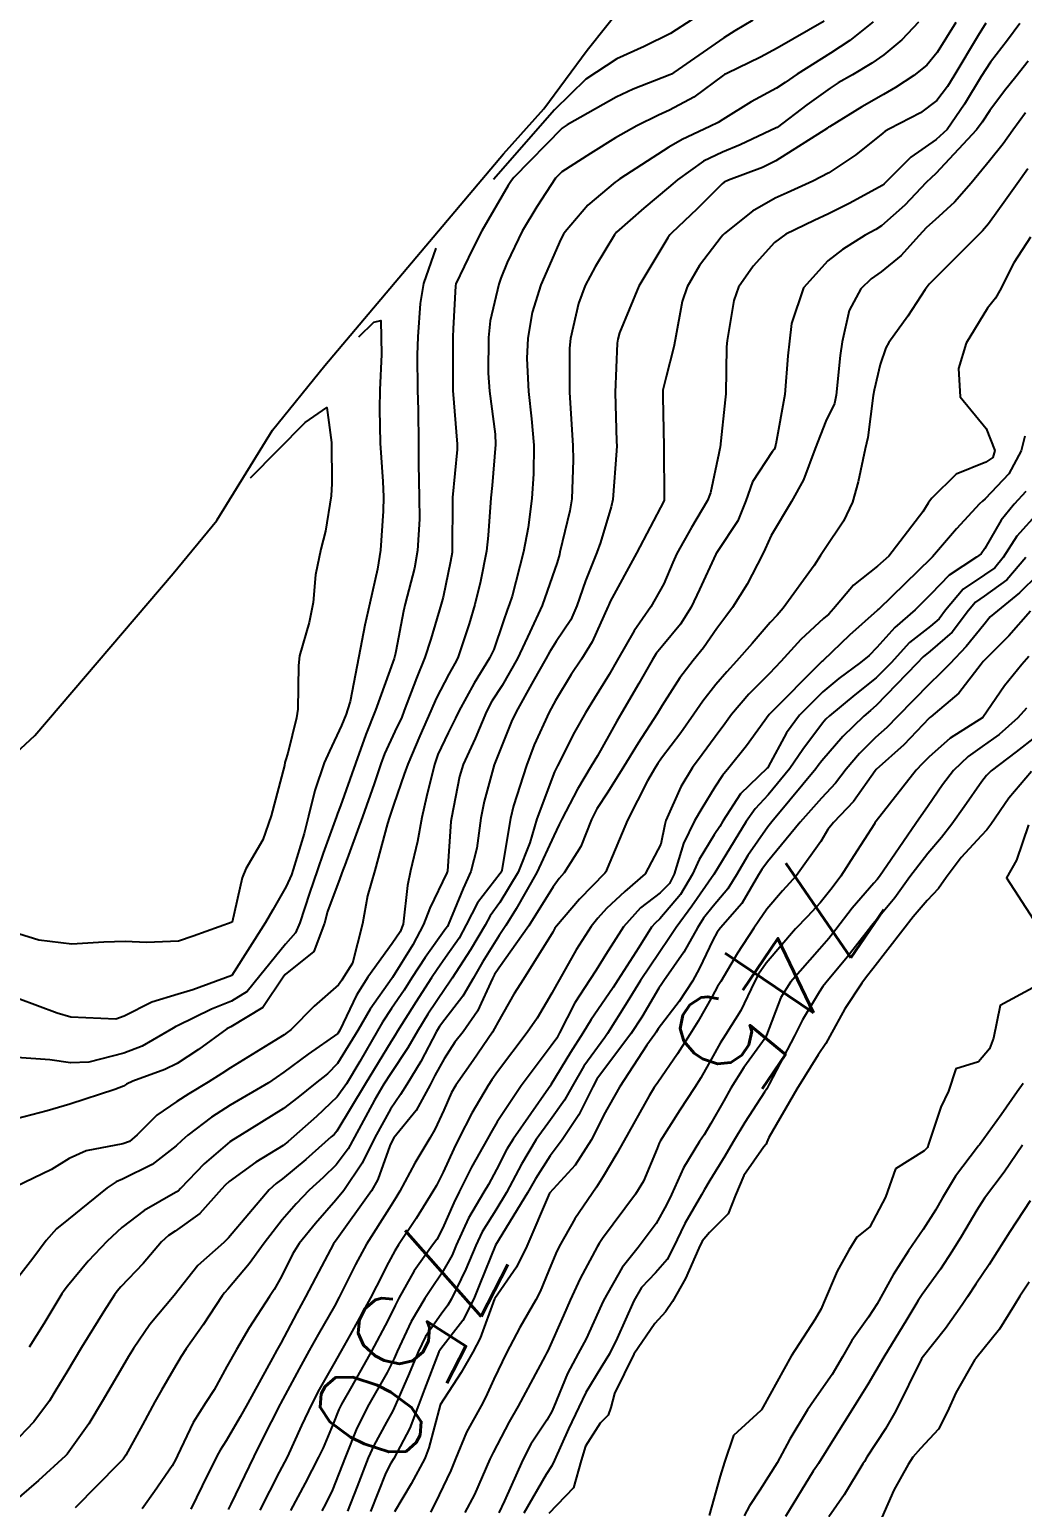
# Model space of a CAD drawing. Header units: metres. Extents: x 307586 to 320046, y 7427249 to 7434250.
# Drawn here: x 313394.8 to 313431.9, y 7432879.7 to 7432935.1 of the extents above; entities that cross this region are included whole.
import ezdxf
from ezdxf.enums import TextEntityAlignment as Align

# ---------------------------------------------------------------- set-up
doc = ezdxf.new("R2010")
doc.units = ezdxf.units.M
doc.header["$MEASUREMENT"] = 0
for name, color, linetype in [('Area', 45, 'Continuous'), ('Cotas', 45, 'Continuous'), ('Curvas de Nivel 1m', 11, 'Continuous'), ('Curvas de Nivel 5m', 15, 'Continuous')]:
    doc.layers.add(name, color=color, linetype=linetype)
doc.styles.add('Style-STANDARD', font='STANDARD.shx')

msp = doc.modelspace()

# ---------------------------------------------------------------- linework, layer by layer
at = {"layer": 'Area'}
msp.add_polyline3d([(313359.049, 7432866.991, 760.423), (313361.305, 7432869.717, 760.895), (313366.835, 7432875.778, 763.584), (313369.498, 7432879.519, 762.775), (313372.95, 7432882.754, 768.047), (313380.082, 7432891.426, 764.022), (313381.495, 7432893.63, 764.352), (313385.068, 7432898.009, 770.815), (313390.897, 7432904.413, 770.536), (313393.204, 7432906.985, 765.237), (313394.975, 7432908.618, 765.347), (313400.149, 7432914.681, 765.265), (313401.783, 7432916.663, 765.438), (313401.794, 7432916.695, 765.647), (313403.872, 7432920.046, 764.662), (313405.834, 7432922.472, 763.444), (313412.513, 7432930.402, 759.876), (313414.033, 7432932.086, 780.064), (313415.657, 7432934.277, 760.843), (313418.599, 7432937.988, 771.355)], dxfattribs=at)
at = {"layer": 'Curvas de Nivel 1m', "flags": 128}
for points, elevation in [([(313430.574, 7432935.293), (313430.298, 7432934.827), (313429.384, 7432933.311), (313429.14, 7432932.921), (313428.739, 7432932.4), (313428.13, 7432931.928), (313426.976, 7432931.337), (313426.814, 7432931.247), (313426.721, 7432931.174), (313425.709, 7432930.354), (313424.706, 7432929.685), (313424.103, 7432929.369), (313423.139, 7432928.941), (313422.693, 7432928.737), (313421.838, 7432928.246), (313420.788, 7432927.409), (313420.731, 7432927.351), (313420.672, 7432927.278), (313419.858, 7432926.221), (313419.393, 7432925.423), (313419.209, 7432924.863), (313418.942, 7432923.427), (313418.893, 7432923.164), (313418.612, 7432922.047), (313418.49, 7432921.546), (313418.479, 7432921.432), (313418.48, 7432921.31), (313418.527, 7432919.431), (313418.534, 7432917.449), (313418.532, 7432917.43), (313418.518, 7432917.396), (313417.5, 7432915.446), (313416.515, 7432913.629), (313416.461, 7432913.513), (313416.437, 7432913.461), (313415.834, 7432912.126), (313415.44, 7432911.47), (313415.056, 7432910.895), (313414.467, 7432909.928), (313414.228, 7432909.484), (313413.67, 7432908.266), (313413.379, 7432907.496), (313412.898, 7432905.983), (313412.782, 7432905.504), (313412.461, 7432903.576), (313412.438, 7432903.509), (313412.392, 7432903.443), (313411.549, 7432902.344), (313411.12, 7432901.522), (313410.856, 7432901.027), (313410.351, 7432900.302), (313410.03, 7432899.849), (313409.824, 7432899.535), (313409.241, 7432898.629), (313408.555, 7432897.548), (313408.461, 7432897.399), (313408.309, 7432897.152), (313407.345, 7432895.564), (313406.275, 7432893.798), (313406.18, 7432893.675), (313406.07, 7432893.582), (313405.114, 7432892.737), (313404.249, 7432892.013), (313404.013, 7432891.837), (313403.747, 7432891.607), (313402.225, 7432889.799), (313402.14, 7432889.715), (313402.043, 7432889.632), (313401.078, 7432888.773), (313400.193, 7432887.65), (313399.282, 7432886.559), (313398.666, 7432885.665), (313398.48, 7432885.357), (313398.164, 7432884.824), (313397.498, 7432883.68), (313396.987, 7432882.841), (313396.182, 7432881.699), (313396.122, 7432881.635), (313395.107, 7432880.716), (313394.104, 7432879.862)], 757), ([(313429.455, 7432935.31), (313428.762, 7432934.192), (313428.367, 7432933.714), (313427.884, 7432933.329), (313427.201, 7432932.88), (313426.742, 7432932.616), (313425.931, 7432932.152), (313424.724, 7432931.414), (313424.69, 7432931.394), (313424.648, 7432931.361), (313422.71, 7432930.136), (313422.214, 7432929.889), (313420.94, 7432929.408), (313420.78, 7432929.331), (313420.701, 7432929.269), (313419.771, 7432928.335), (313418.805, 7432927.429), (313418.741, 7432927.361), (313418.671, 7432927.257), (313417.592, 7432925.446), (313416.868, 7432923.689), (313416.804, 7432923.457), (313416.78, 7432923.308), (313416.701, 7432921.459), (313416.754, 7432919.627), (313416.76, 7432919.457), (313416.756, 7432919.281), (313416.613, 7432917.459), (313416.55, 7432917.183), (313416.152, 7432915.849), (313416.013, 7432915.465), (313415.584, 7432914.407), (313415.271, 7432913.472), (313415.038, 7432912.942), (313414.493, 7432912.134), (313414.239, 7432911.731), (313414.105, 7432911.486), (313413.63, 7432910.649), (313412.996, 7432909.502), (313412.822, 7432909.14), (313412.443, 7432908.209), (313412.242, 7432907.706), (313412.173, 7432907.513), (313411.798, 7432906.138), (313411.673, 7432905.517), (313411.521, 7432904.4), (313411.297, 7432903.521), (313411.015, 7432902.892), (313410.452, 7432901.529), (313410.424, 7432901.468), (313410.361, 7432901.383), (313409.583, 7432900.306), (313409.088, 7432899.543), (313408.798, 7432899.084), (313408.325, 7432898.387), (313407.989, 7432897.884), (313407.798, 7432897.558), (313407.139, 7432896.405), (313406.643, 7432895.575), (313406.288, 7432895.087), (313405.514, 7432894.354), (313404.67, 7432893.596), (313404.461, 7432893.407), (313404.268, 7432893.265), (313403.241, 7432892.633), (313402.247, 7432891.912), (313402.095, 7432891.781), (313401.964, 7432891.633), (313401.155, 7432890.719), (313400.227, 7432890.054), (313399.979, 7432889.898), (313399.713, 7432889.655), (313399.024, 7432888.848), (313398.197, 7432887.968), (313398.054, 7432887.813), (313397.948, 7432887.674), (313397.556, 7432887.048), (313396.721, 7432885.692), (313396.164, 7432884.769), (313395.761, 7432884.1), (313395.519, 7432883.706), (313394.937, 7432882.916), (313394.128, 7432882.067)], 758), ([(313424.531, 7432935.364), (313422.763, 7432934.354), (313422.138, 7432934.017), (313420.877, 7432933.409), (313420.794, 7432933.368), (313420.752, 7432933.34), (313419.641, 7432932.525), (313418.732, 7432932.032), (313418.317, 7432931.849), (313417.51, 7432931.448), (313416.718, 7432930.994), (313415.772, 7432930.41), (313414.705, 7432929.719), (313414.468, 7432929.484), (313413.766, 7432928.415), (313413.213, 7432927.502), (313412.661, 7432926.333), (313412.425, 7432925.742), (313412.344, 7432925.513), (313412.015, 7432924.14), (313411.955, 7432923.517), (313411.95, 7432922.179), (313411.989, 7432921.516), (313412.205, 7432919.896), (313412.22, 7432919.514), (313412.096, 7432917.979), (313412.051, 7432917.515), (313411.951, 7432916.104), (313411.886, 7432915.516), (313411.659, 7432914.381), (313411.446, 7432913.521), (313411.231, 7432912.793), (313410.807, 7432911.527), (313410.699, 7432911.31), (313410.477, 7432910.916), (313409.998, 7432910.004), (313409.793, 7432909.537), (313409.384, 7432908.605), (313408.934, 7432907.545), (313408.803, 7432907.173), (313408.418, 7432906.039), (313408.248, 7432905.552), (313408.181, 7432905.324), (313407.698, 7432903.56), (313407.425, 7432902.611), (313407.241, 7432901.567), (313406.862, 7432900.086), (313406.539, 7432899.577), (313406.464, 7432899.455), (313406.338, 7432899.274), (313405.432, 7432898.483), (313404.556, 7432897.598), (313404.423, 7432897.488), (313404.311, 7432897.408), (313403.762, 7432897.063), (313402.298, 7432896.17), (313401.972, 7432895.957), (313401.459, 7432895.638), (313400.743, 7432895.191), (313400.285, 7432894.908), (313399.539, 7432894.398), (313398.802, 7432893.665), (313398.521, 7432893.415), (313398.268, 7432893.319), (313396.887, 7432893.067), (313396.259, 7432892.775), (313395.598, 7432892.362), (313394.243, 7432891.72)], 761), ([(313421.855, 7432935.399), (313421.176, 7432934.999), (313420.766, 7432934.743), (313418.891, 7432933.438), (313418.811, 7432933.381), (313418.752, 7432933.352), (313417.375, 7432932.819), (313416.739, 7432932.516), (313414.905, 7432931.478), (313414.791, 7432931.41), (313414.722, 7432931.353), (313412.911, 7432929.507), (313412.816, 7432929.394), (313412.698, 7432929.208), (313411.71, 7432927.52), (313411.361, 7432926.828), (313410.737, 7432925.529), (313410.722, 7432925.459), (313410.636, 7432923.84), (313410.622, 7432923.541), (313410.618, 7432922.53), (313410.62, 7432921.53), (313410.784, 7432919.528), (313410.782, 7432919.326), (313410.609, 7432917.529), (313410.609, 7432917.472), (313410.603, 7432915.529), (313410.598, 7432915.464), (313410.529, 7432915.137), (313410.254, 7432913.794), (313410.186, 7432913.533), (313409.801, 7432912.229), (313409.571, 7432911.539), (313409.259, 7432910.758), (313408.804, 7432909.547), (313408.707, 7432909.299), (313408.451, 7432908.768), (313408.066, 7432907.928), (313407.922, 7432907.558), (313407.674, 7432906.81), (313407.243, 7432905.568), (313406.576, 7432903.758), (313406.507, 7432903.578), (313406.388, 7432903.266), (313405.931, 7432902.023), (313405.821, 7432901.585), (313405.42, 7432900.522), (313404.344, 7432899.66), (313404.29, 7432899.601), (313403.506, 7432898.432), (313402.314, 7432897.709), (313402.259, 7432897.686), (313402.165, 7432897.631), (313401.094, 7432896.853), (313400.3, 7432896.334), (313399.843, 7432896.109), (313398.641, 7432895.667), (313398.406, 7432895.555), (313398.291, 7432895.485), (313397.972, 7432895.357), (313396.284, 7432894.81), (313395.432, 7432894.558), (313394.278, 7432894.26)], 762), ([(313428.064, 7432935.327), (313427.435, 7432934.665), (313426.761, 7432934.101), (313426.314, 7432933.788), (313425.582, 7432933.352), (313425.052, 7432933.053), (313424.745, 7432932.851), (313423.881, 7432932.228), (313422.761, 7432931.389), (313422.723, 7432931.367), (313421.385, 7432930.735), (313420.713, 7432930.457), (313420.01, 7432930.117), (313419.034, 7432929.427), (313418.858, 7432929.271), (313418.698, 7432929.131), (313417.768, 7432928.363), (313416.756, 7432927.459), (313416.672, 7432927.361), (313415.955, 7432926.172), (313415.576, 7432925.471), (313415.33, 7432924.789), (313415.028, 7432923.476), (313414.99, 7432923.114), (313414.991, 7432921.476), (313415.011, 7432921.063), (313415.114, 7432919.475), (313415.125, 7432918.924), (313415.073, 7432917.475), (313415.001, 7432917.023), (313414.634, 7432915.479), (313414.613, 7432915.398), (313414.529, 7432915.097), (313413.969, 7432913.488), (313413.505, 7432912.488), (313413.044, 7432911.502), (313412.473, 7432910.489), (313412.082, 7432909.899), (313411.882, 7432909.516), (313411.459, 7432908.509), (313411.015, 7432907.524), (313410.87, 7432907.084), (313410.568, 7432905.528), (313410.55, 7432905.39), (313410.419, 7432903.53), (313410.411, 7432903.511), (313410.392, 7432903.469), (313409.755, 7432902.153), (313409.523, 7432901.538), (313409.123, 7432900.774), (313408.362, 7432899.55), (313408.342, 7432899.521), (313407.522, 7432898.365), (313407.068, 7432897.569), (313406.3, 7432896.329), (313405.934, 7432895.946), (313405.471, 7432895.588), (313404.824, 7432895.058), (313404.283, 7432894.651), (313402.631, 7432893.625), (313402.41, 7432893.489), (313402.269, 7432893.394), (313401.317, 7432892.579), (313400.42, 7432891.648), (313400.333, 7432891.558), (313400.241, 7432891.496), (313399.063, 7432890.833), (313398.228, 7432890.197), (313397.676, 7432889.678), (313396.967, 7432888.933), (313396.197, 7432887.997), (313396.067, 7432887.83), (313395.979, 7432887.702), (313395.303, 7432886.588), (313394.764, 7432885.714)], 759), ([(313431.849, 7432935.279), (313431.391, 7432934.66), (313430.758, 7432933.836), (313430.406, 7432933.295), (313429.781, 7432932.261), (313429.128, 7432931.314), (313428.719, 7432930.935), (313427.766, 7432930.276), (313426.833, 7432929.339), (313426.773, 7432929.268), (313426.701, 7432929.216), (313425.492, 7432928.551), (313424.685, 7432928.15), (313424.146, 7432927.903), (313423.089, 7432927.384), (313422.67, 7432927.073), (313421.866, 7432926.193), (313421.317, 7432925.403), (313421.143, 7432924.91), (313420.888, 7432923.407), (313420.87, 7432923.167), (313420.84, 7432921.408), (313420.824, 7432921.185), (313420.63, 7432919.41), (313420.625, 7432919.367), (313420.579, 7432919.179), (313420.271, 7432917.699), (313420.158, 7432917.414), (313419.555, 7432916.408), (313419.008, 7432915.425), (313418.858, 7432915.099), (313418.522, 7432914.294), (313418.038, 7432913.437), (313417.41, 7432912.535), (313416.789, 7432911.455), (313416.477, 7432910.897), (313415.921, 7432910.013), (313415.586, 7432909.469), (313415.179, 7432908.746), (313414.543, 7432907.479), (313414.504, 7432907.407), (313414.431, 7432907.254), (313413.764, 7432905.49), (313413.502, 7432904.592), (313413.072, 7432903.5), (313412.376, 7432902.363), (313412.025, 7432901.857), (313411.831, 7432901.515), (313411.289, 7432900.585), (313410.596, 7432899.527), (313410.495, 7432899.374), (313410.337, 7432899.146), (313409.682, 7432898.177), (313409.301, 7432897.54), (313408.935, 7432896.915), (313408.297, 7432895.957), (313408.035, 7432895.554), (313407.693, 7432894.965), (313406.944, 7432893.57), (313406.707, 7432893.133), (313406.257, 7432892.539), (313405.766, 7432892.069), (313405.243, 7432891.59), (313404.754, 7432891.079), (313404.232, 7432890.48), (313403.557, 7432889.61), (313402.999, 7432888.83), (313402.197, 7432887.879), (313402.075, 7432887.751), (313401.981, 7432887.632), (313401.273, 7432886.548), (313400.639, 7432885.645), (313400.455, 7432885.362), (313400.165, 7432884.87), (313399.709, 7432884.103), (313399.459, 7432883.657), (313398.997, 7432882.805), (313398.377, 7432881.667), (313398.273, 7432881.517), (313398.12, 7432881.352), (313396.483, 7432879.694)], 756), ([(313419.58, 7432935.428), (313418.768, 7432934.906), (313417.792, 7432934.42), (313416.758, 7432933.949), (313415.605, 7432933.193), (313414.433, 7432932.039), (313412.143, 7432929.44)], 763), ([(313432.07, 7432931.939), (313431.59, 7432931.281), (313431.23, 7432930.772), (313430.711, 7432930.13), (313430.028, 7432929.3), (313429.412, 7432928.589), (313428.682, 7432927.93), (313428.358, 7432927.642), (313428.069, 7432927.326), (313427.405, 7432926.593), (313426.659, 7432925.975), (313426.289, 7432925.711), (313425.899, 7432925.348), (313425.462, 7432924.534), (313425.196, 7432923.354), (313425.129, 7432922.851), (313424.975, 7432921.356), (313424.907, 7432921.05), (313424.593, 7432920.389), (313424.183, 7432919.366), (313423.75, 7432918.187), (313423.299, 7432917.379), (313422.54, 7432916.105), (313422.316, 7432915.611), (313422.211, 7432915.393), (313421.64, 7432914.281), (313421.089, 7432913.404), (313420.838, 7432913.077), (313420.501, 7432912.625), (313420.006, 7432911.899), (313419.627, 7432911.419), (313419.125, 7432910.775), (313418.466, 7432909.736), (313418.271, 7432909.433), (313417.556, 7432908.334), (313417.025, 7432907.451), (313416.423, 7432906.498), (313416.012, 7432905.869), (313415.82, 7432905.466), (313415.411, 7432904.461), (313414.795, 7432903.476), (313414.609, 7432903.258), (313414.385, 7432902.948), (313413.462, 7432901.494), (313412.347, 7432899.907), (313412.185, 7432899.671), (313412.106, 7432899.512), (313411.547, 7432898.295), (313411.004, 7432897.523), (313410.7, 7432897.135), (313410.303, 7432896.51), (313409.951, 7432895.879), (313409.777, 7432895.535), (313409.25, 7432894.573), (313408.417, 7432893.549), (313408.357, 7432893.464), (313408.268, 7432893.244), (313407.813, 7432891.993), (313407.574, 7432891.56), (313406.224, 7432889.674), (313406.18, 7432889.623), (313406.153, 7432889.581), (313405.481, 7432888.31), (313405.103, 7432887.591), (313404.784, 7432886.997), (313404.176, 7432885.864), (313404.031, 7432885.602), (313403.869, 7432885.304), (313402.94, 7432883.618), (313402.66, 7432883.107), (313402.131, 7432882.201), (313401.908, 7432881.851), (313401.786, 7432881.633), (313401.23, 7432880.52), (313400.815, 7432879.643)], 754), ([(313432.148, 7432929.836), (313431.755, 7432929.279), (313431.314, 7432928.663), (313430.68, 7432927.774), (313430.458, 7432927.511), (313430.241, 7432927.296), (313428.657, 7432925.716), (313428.463, 7432925.514), (313428.304, 7432925.323), (313427.653, 7432924.319), (313426.952, 7432923.337), (313426.832, 7432923.135), (313426.62, 7432922.503), (313426.395, 7432921.553), (313426.366, 7432921.342), (313426.155, 7432919.776), (313426.065, 7432919.345), (313425.794, 7432918.118), (313425.587, 7432917.35), (313425.252, 7432916.647), (313424.535, 7432915.579), (313424.391, 7432915.362), (313424.149, 7432914.985), (313422.994, 7432913.383), (313422.77, 7432913.125), (313422.505, 7432912.842), (313421.826, 7432912.064), (313421.245, 7432911.402), (313420.882, 7432911.003), (313420.474, 7432910.528), (313419.986, 7432909.896), (313419.65, 7432909.418), (313419.156, 7432908.719), (313418.438, 7432907.767), (313418.3, 7432907.567), (313418.215, 7432907.433), (313417.908, 7432906.918), (313417.16, 7432905.449), (313416.395, 7432903.635), (313416.346, 7432903.508), (313416.315, 7432903.461), (313415.359, 7432902.49), (313414.498, 7432901.479), (313414.443, 7432901.398), (313414.361, 7432901.256), (313413.266, 7432899.496), (313412.911, 7432898.924), (313412.319, 7432897.899), (313412.187, 7432897.639), (313412.113, 7432897.512), (313411.38, 7432896.441), (313410.74, 7432895.526), (313410.57, 7432895.247), (313410.283, 7432894.583), (313409.95, 7432893.859), (313409.758, 7432893.535), (313409.194, 7432892.606), (313408.638, 7432891.546), (313408.491, 7432891.297), (313408.236, 7432890.901), (313407.394, 7432889.562), (313406.978, 7432888.802), (313406.371, 7432887.577), (313406.19, 7432887.241), (313405.579, 7432886.186), (313405.246, 7432885.589), (313404.862, 7432884.897), (313404.166, 7432883.6), (313404.152, 7432883.571), (313403.489, 7432882.253), (313403.169, 7432881.614), (313402.313, 7432879.835), (313402.209, 7432879.628)], 753), ([(313432.25, 7432927.274), (313431.626, 7432926.318), (313431.107, 7432925.285), (313430.943, 7432924.994), (313430.646, 7432924.622), (313429.837, 7432923.302), (313429.562, 7432922.363), (313429.617, 7432921.3), (313430.591, 7432920.11), (313430.918, 7432919.287), (313430.836, 7432919.03), (313430.576, 7432918.845), (313429.474, 7432918.397), (313428.556, 7432917.509), (313428.47, 7432917.395), (313428.42, 7432917.312), (313428.224, 7432916.989), (313426.95, 7432915.334), (313426.529, 7432914.956), (313425.623, 7432914.248), (313424.875, 7432913.356), (313424.705, 7432913.163), (313424.507, 7432912.991), (313423.654, 7432912.215), (313422.905, 7432911.384), (313422.478, 7432910.94), (313421.699, 7432910.169), (313421.062, 7432909.404), (313420.809, 7432909.055), (313420.45, 7432908.564), (313419.957, 7432907.898), (313419.602, 7432907.418), (313419.155, 7432906.694), (313418.601, 7432905.428), (313418.559, 7432905.281), (313418.404, 7432904.55), (313417.82, 7432903.439), (313417.057, 7432902.776), (313416.373, 7432902.132), (313416.056, 7432901.774), (313415.801, 7432901.466), (313415.235, 7432900.59), (313414.61, 7432899.477), (313414.516, 7432899.303), (313414.335, 7432898.965), (313413.778, 7432898.032), (313413.41, 7432897.494), (313412.298, 7432896.025), (313412.083, 7432895.724), (313411.94, 7432895.514), (313411.33, 7432894.472), (313410.85, 7432893.524), (313410.662, 7432893.131), (313410.254, 7432892.262), (313410.008, 7432891.77), (313409.871, 7432891.534), (313409.247, 7432890.525), (313408.591, 7432889.546), (313408.447, 7432889.32), (313408.213, 7432888.876), (313407.765, 7432887.991), (313407.534, 7432887.56), (313406.778, 7432886.17), (313406.444, 7432885.576), (313406.168, 7432885.087), (313405.619, 7432884.125), (313405.341, 7432883.588), (313404.96, 7432882.772), (313404.413, 7432881.597), (313404.316, 7432881.403), (313404.117, 7432881.026), (313403.398, 7432879.611)], 752), ([(313409.983, 7432926.86), (313409.529, 7432925.541), (313409.397, 7432924.791), (313409.313, 7432923.543), (313409.29, 7432922.876), (313409.296, 7432921.543), (313409.322, 7432920.816), (313409.341, 7432919.542), (313409.339, 7432918.775), (313409.367, 7432917.542), (313409.373, 7432916.713), (313409.302, 7432915.542), (313409.188, 7432914.881), (313408.841, 7432913.547), (313408.779, 7432913.277), (313408.486, 7432911.764), (313408.449, 7432911.585), (313408.444, 7432911.551), (313408.429, 7432911.497), (313407.723, 7432909.561), (313407.367, 7432908.648), (313406.98, 7432907.572), (313406.417, 7432905.98), (313406.305, 7432905.69), (313406.267, 7432905.581), (313405.771, 7432904.215), (313405.559, 7432903.588), (313405.258, 7432902.713), (313404.897, 7432901.595), (313404.728, 7432901.227), (313404.355, 7432900.806), (313403.397, 7432899.614), (313402.925, 7432899.03), (313402.329, 7432898.67), (313401.59, 7432898.371), (313400.314, 7432897.742), (313400.251, 7432897.714), (313400.149, 7432897.652), (313398.988, 7432896.982), (313398.303, 7432896.714), (313396.991, 7432896.38), (313396.3, 7432896.362), (313395.532, 7432896.476), (313394.301, 7432896.555)], 763), ([(313407.103, 7432923.54), (313407.66, 7432924.098), (313407.931, 7432924.151), (313407.951, 7432922.888), (313407.888, 7432921.561), (313407.87, 7432920.835), (313407.898, 7432919.56), (313407.997, 7432918.122), (313408.02, 7432917.558), (313408.008, 7432917.018), (313407.917, 7432915.559), (313407.806, 7432914.841), (313407.508, 7432913.565), (313407.327, 7432912.741), (313407.104, 7432911.571), (313406.778, 7432909.887), (313406.682, 7432909.577), (313406.623, 7432909.415), (313406.454, 7432908.989), (313405.999, 7432908.025), (313405.808, 7432907.586), (313405.45, 7432906.562), (313405.223, 7432905.592), (313405.059, 7432904.941), (313404.649, 7432903.597), (313404.586, 7432903.402), (313404.383, 7432902.957), (313403.884, 7432902.093), (313403.613, 7432901.611), (313402.343, 7432899.63), (313400.888, 7432899.091), (313400.332, 7432898.924), (313399.353, 7432898.634), (313398.319, 7432898.101), (313397.998, 7432897.994), (313396.319, 7432898.073), (313395.809, 7432898.216), (313394.329, 7432898.764)], 764), ([(313432.042, 7432919.822), (313431.901, 7432919.277), (313431.442, 7432918.409), (313430.556, 7432917.473), (313430.456, 7432917.389), (313430.343, 7432917.292), (313429.485, 7432916.359), (313428.585, 7432915.309), (313428.56, 7432915.283), (313428.532, 7432915.261), (313426.555, 7432913.339), (313426.531, 7432913.321), (313426.512, 7432913.3), (313425.475, 7432912.374), (313424.484, 7432911.426), (313424.451, 7432911.393), (313424.419, 7432911.361), (313422.463, 7432909.408), (313421.612, 7432908.232), (313420.951, 7432907.405), (313420.722, 7432907.115), (313420.426, 7432906.68), (313419.944, 7432905.888), (313419.667, 7432905.417), (313419.259, 7432904.567), (313418.914, 7432903.425), (313418.738, 7432903.076), (313418.382, 7432902.721), (313417.652, 7432902.162), (313417.014, 7432901.45), (313416.352, 7432900.417), (313415.988, 7432899.822), (313415.746, 7432899.466), (313415.196, 7432898.605), (313414.62, 7432897.477), (313414.51, 7432897.278), (313414.308, 7432896.991), (313413.181, 7432895.497), (313412.279, 7432894.145), (313412.046, 7432893.741), (313411.915, 7432893.514), (313411.327, 7432892.449), (313410.856, 7432891.524), (313410.655, 7432891.11), (313410.229, 7432890.16), (313410.017, 7432889.74), (313409.862, 7432889.534), (313409.175, 7432888.574), (313408.603, 7432887.546), (313408.465, 7432887.272), (313408.185, 7432886.712), (313407.573, 7432885.559), (313406.837, 7432884.247), (313406.452, 7432883.576), (313406.353, 7432883.373), (313406.142, 7432882.833), (313405.767, 7432881.945), (313405.595, 7432881.585), (313405.087, 7432880.616), (313404.541, 7432879.596)], 751), ([(313432.55, 7432916.98), (313431.739, 7432916.08), (313431.223, 7432915.283), (313430.915, 7432914.9), (313430.526, 7432914.633), (313429.727, 7432914.092), (313429.07, 7432913.304), (313428.829, 7432912.986), (313428.504, 7432912.715), (313427.724, 7432912.092), (313427.034, 7432911.332), (313426.477, 7432910.77), (313425.679, 7432910.14), (313424.724, 7432909.357), (313424.591, 7432909.228), (313424.459, 7432909.078), (313423.726, 7432908.088), (313423.242, 7432907.378), (313422.423, 7432906.393), (313421.944, 7432905.869), (313421.61, 7432905.398), (313421.151, 7432904.657), (313420.393, 7432903.41), (313419.571, 7432902.222), (313418.99, 7432901.424), (313418.74, 7432901.046), (313418.353, 7432900.48), (313417.655, 7432899.44), (313417.152, 7432898.627), (313416.418, 7432897.458), (313416.311, 7432897.311), (313415.532, 7432896.236), (313415.09, 7432895.472), (313414.803, 7432894.96), (313414.28, 7432894.229), (313413.748, 7432893.488), (313413.196, 7432892.559), (313412.635, 7432891.504), (313412.236, 7432890.839), (313411.72, 7432890.023), (313411.482, 7432889.517), (313411.105, 7432888.626), (313410.567, 7432887.526), (313410.431, 7432887.287), (313410.187, 7432886.947), (313409.603, 7432886.112), (313409.322, 7432885.539), (313408.989, 7432884.718), (313408.475, 7432883.547), (313408.373, 7432883.324), (313408.143, 7432882.906), (313407.658, 7432882.029), (313407.457, 7432881.56), (313407.044, 7432880.498), (313406.683, 7432879.571)], 749), ([(313432.082, 7432915.275), (313431.36, 7432914.446), (313430.518, 7432913.838), (313430.197, 7432913.612), (313429.933, 7432913.296), (313429.313, 7432912.489), (313428.49, 7432911.774), (313428.237, 7432911.563), (313427.995, 7432911.317), (313426.467, 7432909.736), (313426.256, 7432909.551), (313426.009, 7432909.345), (313425.231, 7432908.572), (313424.438, 7432907.672), (313424.305, 7432907.491), (313424.208, 7432907.363), (313423.239, 7432906.195), (313422.561, 7432905.388), (313422.411, 7432905.193), (313421.674, 7432904.123), (313421.249, 7432903.401), (313420.914, 7432902.876), (313420.375, 7432902.227), (313420.009, 7432901.773), (313419.784, 7432901.416), (313419.271, 7432900.504), (313418.523, 7432899.428), (313418.449, 7432899.321), (313418.339, 7432899.156), (313417.693, 7432898.069), (313417.283, 7432897.445), (313416.3, 7432896.133), (313416.018, 7432895.741), (313415.865, 7432895.464), (313415.345, 7432894.406), (313414.719, 7432893.476), (313414.523, 7432893.224), (313414.264, 7432892.87), (313413.723, 7432892.016), (313413.421, 7432891.492), (313412.223, 7432889.53), (313411.637, 7432888.08), (313411.406, 7432887.518), (313410.999, 7432886.708), (313410.174, 7432885.642), (313410.126, 7432885.578), (313410.103, 7432885.531), (313409.559, 7432884.135), (313409.341, 7432883.538), (313409.009, 7432882.672), (313408.413, 7432881.547), (313408.304, 7432881.365), (313408.117, 7432881.007), (313407.533, 7432879.559)], 748), ([(313432.527, 7432914.636), (313431.842, 7432913.954), (313431.012, 7432913.285), (313430.741, 7432913.056), (313430.505, 7432912.758), (313429.845, 7432911.945), (313429.227, 7432911.303), (313428.854, 7432910.931), (313428.475, 7432910.551), (313427.266, 7432909.328), (313426.869, 7432908.921), (313426.451, 7432908.536), (313425.845, 7432907.943), (313425.355, 7432907.351), (313424.948, 7432906.834), (313424.422, 7432906.266), (313423.624, 7432905.372), (313422.398, 7432903.887), (313422.189, 7432903.598), (313422.073, 7432903.393), (313421.448, 7432902.328), (313420.643, 7432901.407), (313420.517, 7432901.252), (313420.358, 7432900.947), (313419.861, 7432899.902), (313419.592, 7432899.418), (313419.1, 7432898.653), (313418.316, 7432897.627), (313418.237, 7432897.508), (313418.182, 7432897.432), (313417.888, 7432897.016), (313416.864, 7432895.451), (313416.282, 7432894.414), (313415.962, 7432893.777), (313415.799, 7432893.465), (313415.2, 7432892.529), (313414.243, 7432891.48), (313413.396, 7432889.492), (313413.004, 7432888.706), (313412.193, 7432887.532), (313412.187, 7432887.516), (313411.645, 7432886.049), (313411.377, 7432885.518), (313410.931, 7432884.757), (313410.153, 7432883.553), (313410.147, 7432883.536), (313409.725, 7432881.938), (313409.57, 7432881.536), (313409.067, 7432880.587), (313408.435, 7432879.547)], 747), ([(313432.251, 7432913.273), (313431.436, 7432912.344), (313430.484, 7432911.386), (313430.436, 7432911.338), (313430.401, 7432911.291), (313429.57, 7432910.201), (313428.517, 7432909.309), (313428.485, 7432909.287), (313428.462, 7432909.267), (313427.504, 7432908.267), (313426.471, 7432907.339), (313426.432, 7432907.295), (313425.626, 7432906.143), (313424.88, 7432905.355), (313424.669, 7432905.099), (313424.406, 7432904.648), (313423.49, 7432903.374), (313422.964, 7432902.802), (313422.374, 7432902.113), (313422.079, 7432901.681), (313421.889, 7432901.395), (313421.284, 7432900.47), (313420.653, 7432899.407), (313420.538, 7432899.21), (313420.334, 7432898.84), (313419.812, 7432897.923), (313419.498, 7432897.418), (313419.029, 7432896.7), (313418.295, 7432895.625), (313418.163, 7432895.432), (313417.977, 7432895.122), (313417.035, 7432893.449), (313416.761, 7432892.957), (313416.252, 7432892.095), (313416.006, 7432891.703), (313415.841, 7432891.464), (313415.191, 7432890.512), (313414.601, 7432889.476), (313414.476, 7432889.221), (313414.209, 7432888.551), (313413.891, 7432887.792), (313413.731, 7432887.487), (313413.131, 7432886.445), (313412.63, 7432885.503), (313412.163, 7432884.512), (313411.846, 7432883.823), (313411.678, 7432883.515), (313411.137, 7432882.521), (313410.727, 7432881.524), (313410.549, 7432881.095), (313410.109, 7432880.184), (313409.892, 7432879.745), (313409.786, 7432879.533)], 746), ([(313432.098, 7432909.642), (313431.782, 7432909.277), (313431.083, 7432908.654), (313430.447, 7432908.201), (313429.912, 7432907.824), (313429.363, 7432907.301), (313428.962, 7432906.77), (313428.42, 7432905.983), (313427.964, 7432905.317), (313427.038, 7432903.969), (313426.592, 7432903.337), (313426.505, 7432903.224), (313426.389, 7432903.085), (313425.57, 7432902.153), (313424.965, 7432901.354), (313424.705, 7432901.011), (313424.355, 7432900.611), (313423.261, 7432899.376), (313422.909, 7432898.807), (313422.366, 7432897.389), (313422.312, 7432897.283), (313421.52, 7432896.179), (313421.034, 7432895.403), (313420.764, 7432894.929), (313420.28, 7432894.083), (313420.029, 7432893.659), (313419.86, 7432893.414), (313419.257, 7432892.421), (313418.806, 7432891.424), (313418.627, 7432891.038), (313418.232, 7432890.336), (313417.56, 7432889.44), (313416.965, 7432888.695), (313416.266, 7432887.459), (313416.191, 7432887.298), (313415.616, 7432886.028), (313415.32, 7432885.469), (313414.919, 7432884.719), (313414.407, 7432883.477), (313414.33, 7432883.298), (313414.145, 7432882.977), (313413.548, 7432882.072), (313413.242, 7432881.493), (313412.556, 7432879.951), (313412.342, 7432879.506)], 744), ([(313432.452, 7432908.573), (313431.716, 7432908.005), (313430.78, 7432907.287), (313430.602, 7432907.118), (313430.429, 7432906.887), (313429.768, 7432905.948), (313429.311, 7432905.301), (313428.914, 7432904.799), (313428.402, 7432904.198), (313427.735, 7432903.32), (313427.167, 7432902.542), (313426.366, 7432901.557), (313426.266, 7432901.44), (313426.191, 7432901.342), (313425.393, 7432900.309), (313424.587, 7432899.358), (313424.482, 7432899.218), (313424.338, 7432899.001), (313423.72, 7432897.971), (313423.416, 7432897.373), (313422.462, 7432895.555), (313422.373, 7432895.389), (313422.292, 7432895.261), (313421.554, 7432894.124), (313421.119, 7432893.402), (313420.803, 7432892.867), (313420.251, 7432891.955), (313420.049, 7432891.609), (313419.933, 7432891.413), (313419.308, 7432890.344), (313418.866, 7432889.424), (313418.644, 7432888.998), (313418.209, 7432888.499), (313417.692, 7432887.946), (313417.394, 7432887.442), (313416.775, 7432886.047), (313416.482, 7432885.455), (313416.168, 7432884.93), (313415.607, 7432884.016), (313415.339, 7432883.468), (313414.959, 7432882.653), (313414.43, 7432881.477), (313414.333, 7432881.266), (313414.117, 7432880.938), (313413.286, 7432879.492)], 743), ([(313432.295, 7432907.271), (313431.439, 7432906.263), (313430.763, 7432905.287), (313430.62, 7432905.079), (313430.409, 7432904.859), (313429.65, 7432904.048), (313429.095, 7432903.303), (313428.806, 7432902.886), (313428.38, 7432902.44), (313427.86, 7432901.828), (313427.474, 7432901.323), (313426.348, 7432899.873), (313426.113, 7432899.574), (313425.942, 7432899.344), (313425.304, 7432898.375), (313424.733, 7432897.356), (313424.587, 7432897.08), (313424.306, 7432896.655), (313423.505, 7432895.372), (313422.454, 7432893.566), (313422.384, 7432893.388), (313422.352, 7432893.308), (313422.27, 7432893.212), (313421.514, 7432892.138), (313421.205, 7432891.4), (313420.937, 7432890.702), (313420.229, 7432890.01), (313419.954, 7432889.684), (313419.833, 7432889.414), (313419.339, 7432888.285), (313418.847, 7432887.423), (313418.587, 7432887.028), (313418.185, 7432886.591), (313417.4, 7432885.442), (313416.676, 7432883.97), (313416.542, 7432883.454), (313416.443, 7432883.161), (313416.144, 7432882.861), (313415.591, 7432882.005), (313415.43, 7432881.467), (313415.141, 7432880.442), (313414.221, 7432879.479)], 742), ([(313432.182, 7432905.272), (313431.733, 7432903.943), (313431.353, 7432903.28), (313432.37, 7432901.726)], 741), ([(313432.341, 7432899.168), (313431.113, 7432898.5), (313430.861, 7432897.285), (313430.717, 7432896.878), (313430.304, 7432896.39), (313429.462, 7432896.138), (313429.182, 7432895.301), (313428.894, 7432894.697), (313428.438, 7432893.308), (313428.392, 7432893.188), (313428.269, 7432893.065), (313427.2, 7432892.384), (313426.824, 7432891.331), (313426.232, 7432890.212), (313425.748, 7432889.825), (313425.445, 7432889.348), (313425.009, 7432888.554), (313424.499, 7432887.357), (313424.408, 7432887.14), (313424.187, 7432886.759), (313423.293, 7432885.373), (313422.245, 7432883.48), (313422.188, 7432883.389), (313422.174, 7432883.369), (313422.152, 7432883.338), (313421.132, 7432882.406), (313420.788, 7432881.403), (313420.638, 7432880.885), (313420.225, 7432879.409)], 741), ([(313431.956, 7432893.273), (313431.269, 7432892.268), (313430.535, 7432891.287), (313430.413, 7432891.116), (313430.238, 7432890.836), (313429.664, 7432889.861), (313429.321, 7432889.299), (313428.884, 7432888.632), (313428.199, 7432887.684), (313428.046, 7432887.461), (313427.957, 7432887.314), (313427.62, 7432886.751), (313426.761, 7432885.331), (313426.163, 7432884.309), (313425.791, 7432883.709), (313425.561, 7432883.346), (313425.01, 7432882.481), (313424.312, 7432881.358), (313424.236, 7432881.245), (313424.12, 7432881.071), (313423.078, 7432879.375)], 739), ([(313432.242, 7432891.189), (313431.483, 7432890.025), (313431.006, 7432889.282), (313430.699, 7432888.801), (313430.205, 7432888.066), (313429.893, 7432887.598), (313429.694, 7432887.295), (313429.072, 7432886.413), (313428.192, 7432885.31), (313428.173, 7432885.274), (313427.213, 7432883.324), (313426.818, 7432882.655), (313426.127, 7432881.585), (313426.031, 7432881.434), (313425.978, 7432881.341), (313425.279, 7432880.18), (313424.696, 7432879.354)], 738), ([(313432.206, 7432888.138), (313431.847, 7432887.625), (313431.646, 7432887.275), (313431.085, 7432886.38), (313430.205, 7432885.29), (313430.192, 7432885.271), (313430.172, 7432885.246), (313429.451, 7432884.006), (313429.141, 7432883.3), (313428.812, 7432882.634), (313428.132, 7432881.921), (313427.847, 7432881.595), (313427.673, 7432881.317), (313427.139, 7432880.35), (313426.686, 7432879.331)], 737)]:
    msp.add_lwpolyline(points, dxfattribs=dict(at, elevation=elevation))
at = {"layer": 'Curvas de Nivel 5m', "flags": 128}
for points, elevation in [([(313426.357, 7432935.344), (313425.483, 7432934.636), (313424.761, 7432934.166), (313423.52, 7432933.378), (313423.069, 7432933.064), (313422.745, 7432932.854), (313421.797, 7432932.339), (313420.727, 7432931.678), (313420.562, 7432931.576), (313420.24, 7432931.415), (313419.208, 7432930.935), (313418.715, 7432930.652), (313416.869, 7432929.458), (313416.772, 7432929.388), (313416.701, 7432929.332), (313415.681, 7432928.477), (313414.829, 7432927.478), (313414.768, 7432927.383), (313414.67, 7432927.206), (313413.918, 7432925.491), (313413.597, 7432924.45), (313413.433, 7432923.498), (313413.393, 7432922.727), (313413.452, 7432921.497), (313413.566, 7432920.469), (313413.649, 7432919.494), (313413.645, 7432918.416), (313413.581, 7432917.495), (313413.446, 7432916.4), (313413.267, 7432915.499), (313412.84, 7432913.829), (313412.732, 7432913.507), (313412.67, 7432913.348), (313412.503, 7432912.874), (313412.163, 7432911.838), (313412, 7432911.515), (313411.416, 7432910.578), (313410.842, 7432909.526), (313410.718, 7432909.269), (313410.451, 7432908.717), (313410.065, 7432907.907), (313409.934, 7432907.535), (313409.641, 7432906.318), (313409.464, 7432905.539), (313409.302, 7432904.643), (313409.04, 7432903.544), (313408.926, 7432903.003), (313408.761, 7432901.546), (313408.648, 7432901.26), (313408.356, 7432900.822), (313407.439, 7432899.564), (313407.014, 7432898.889), (313406.397, 7432897.579), (313406.312, 7432897.46), (313405.208, 7432896.687), (313404.297, 7432896.004), (313403.715, 7432895.609), (313402.284, 7432894.767), (313401.591, 7432894.325), (313400.698, 7432893.646), (313400.469, 7432893.449), (313400.267, 7432893.255), (313399.367, 7432892.548), (313398.248, 7432892.003), (313398.015, 7432891.905), (313397.685, 7432891.678), (313396.231, 7432890.506), (313395.786, 7432890.145), (313395.393, 7432889.708), (313394.894, 7432889.032), (313394.199, 7432888.134)], 760), ([(313432.164, 7432933.871), (313431.698, 7432933.281), (313431.273, 7432932.757), (313430.734, 7432932.026), (313430.443, 7432931.579), (313430.236, 7432931.297), (313428.706, 7432929.664), (313428.528, 7432929.499), (313428.343, 7432929.324), (313427.546, 7432928.475), (313426.678, 7432927.704), (313426.458, 7432927.56), (313426.059, 7432927.346), (313425.21, 7432926.812), (313424.663, 7432926.396), (313423.746, 7432925.374), (313423.305, 7432924.045), (313423.224, 7432923.381), (313423.17, 7432922.836), (313423.047, 7432921.383), (313422.718, 7432919.521), (313422.674, 7432919.389), (313422.648, 7432919.323), (313422.581, 7432919.232), (313421.847, 7432918.114), (313421.589, 7432917.4), (313421.294, 7432916.654), (313420.534, 7432915.504), (313420.496, 7432915.448), (313420.474, 7432915.411), (313419.855, 7432914.081), (313419.546, 7432913.42), (313419.148, 7432912.779), (313418.491, 7432911.99), (313418.239, 7432911.681), (313418.087, 7432911.436), (313417.589, 7432910.558), (313416.94, 7432909.453), (313416.762, 7432909.152), (313416.45, 7432908.596), (313416.043, 7432907.86), (313415.806, 7432907.466), (313415.284, 7432906.612), (313414.698, 7432905.477), (313414.603, 7432905.286), (313414.407, 7432904.861), (313413.771, 7432903.489), (313412.997, 7432902.126), (313412.606, 7432901.506), (313412.359, 7432901.125), (313411.734, 7432900.132), (313411.383, 7432899.52), (313411.002, 7432898.854), (313410.32, 7432897.983), (313410.124, 7432897.723), (313410.016, 7432897.533), (313409.427, 7432896.413), (313408.904, 7432895.544), (313408.662, 7432895.174), (313408.284, 7432894.623), (313407.696, 7432893.559), (313407.225, 7432892.599), (313406.544, 7432891.575), (313406.239, 7432891.214), (313405.477, 7432890.341), (313404.865, 7432889.594), (313404.623, 7432889.19), (313404.204, 7432888.352), (313403.929, 7432887.872), (313403.757, 7432887.607), (313403.001, 7432886.438), (313402.516, 7432885.625), (313402.166, 7432884.985), (313401.683, 7432884.11), (313401.372, 7432883.638), (313400.894, 7432882.89), (313400.31, 7432881.648), (313400.251, 7432881.52), (313400.119, 7432881.269), (313399.457, 7432880.309), (313398.995, 7432879.661)], 755), ([(313403.043, 7432918.26), (313405.089, 7432920.339), (313405.909, 7432920.9), (313406.079, 7432919.585), (313406.087, 7432918.057), (313406.068, 7432917.585), (313405.854, 7432916.273), (313405.675, 7432915.589), (313405.476, 7432914.638), (313405.391, 7432913.591), (313405.242, 7432912.853), (313404.878, 7432911.596), (313404.838, 7432911.238), (313404.819, 7432909.596), (313404.773, 7432909.282), (313404.438, 7432907.95), (313404.352, 7432907.684), (313404.337, 7432907.601), (313404.322, 7432907.492), (313403.824, 7432905.609), (313403.503, 7432904.713), (313402.877, 7432903.623), (313402.732, 7432903.281), (313402.363, 7432901.63), (313400.897, 7432901.105), (313400.356, 7432900.913), (313399.154, 7432900.863), (313398.355, 7432900.902), (313397.548, 7432900.875), (313396.354, 7432900.801), (313395.119, 7432900.949), (313394.358, 7432901.183)], 765), ([(313432.077, 7432917.758), (313431.637, 7432917.279), (313431.148, 7432916.683), (313430.536, 7432915.621), (313430.404, 7432915.422), (313430.228, 7432915.293), (313429.212, 7432914.617), (313428.519, 7432913.903), (313427.937, 7432913.319), (313427.168, 7432912.665), (313426.492, 7432911.917), (313426.215, 7432911.615), (313425.886, 7432911.346), (313425.077, 7432910.754), (313424.472, 7432910.248), (313423.605, 7432909.373), (313423.116, 7432908.717), (313422.434, 7432907.441), (313422.416, 7432907.407), (313422.396, 7432907.39), (313421.397, 7432906.427), (313420.732, 7432905.407), (313420.616, 7432905.203), (313420.408, 7432904.892), (313419.848, 7432903.966), (313419.599, 7432903.418), (313419.148, 7432902.656), (313418.368, 7432901.752), (313418.204, 7432901.594), (313418.063, 7432901.435), (313417.587, 7432900.674), (313416.796, 7432899.453), (313416.62, 7432899.174), (313416.332, 7432898.747), (313415.803, 7432897.982), (313415.484, 7432897.468), (313415.033, 7432896.746), (313414.293, 7432895.528), (313414.261, 7432895.48), (313414.202, 7432895.391), (313412.876, 7432893.501), (313412.649, 7432893.122), (313412.256, 7432892.366), (313411.957, 7432891.803), (313411.782, 7432891.515), (313411.212, 7432890.542), (313410.752, 7432889.525), (313410.592, 7432889.152), (313410.207, 7432888.485), (313409.823, 7432887.91), (313409.577, 7432887.536), (313409.059, 7432886.667), (313408.536, 7432885.546), (313408.428, 7432885.29), (313408.165, 7432884.758), (313407.481, 7432883.56), (313407.029, 7432882.677), (313406.587, 7432881.573), (313406.111, 7432880.368), (313405.857, 7432879.831), (313405.717, 7432879.584)], 750), ([(313432.191, 7432911.569), (313431.925, 7432911.276), (313431.278, 7432910.479), (313430.463, 7432909.29), (313429.242, 7432908.511), (313428.44, 7432907.807), (313428.192, 7432907.558), (313427.969, 7432907.317), (313426.479, 7432905.404), (313426.429, 7432905.34), (313426.413, 7432905.313), (313425.634, 7432904.114), (313425.152, 7432903.352), (313424.831, 7432902.91), (313424.378, 7432902.351), (313423.899, 7432901.838), (313423.447, 7432901.374), (313422.35, 7432900.095), (313422.064, 7432899.675), (313421.917, 7432899.394), (313421.408, 7432898.318), (313420.837, 7432897.405), (313420.626, 7432897.091), (313420.304, 7432896.51), (313419.909, 7432895.802), (313419.669, 7432895.416), (313419.119, 7432894.588), (313418.389, 7432893.429), (313418.349, 7432893.352), (313418.269, 7432893.145), (313417.758, 7432891.93), (313417.466, 7432891.442), (313416.226, 7432889.777), (313416.096, 7432889.589), (313416.021, 7432889.462), (313415.388, 7432888.285), (313415.021, 7432887.472), (313414.77, 7432886.891), (313414.174, 7432885.578), (313414.128, 7432885.481), (313414.081, 7432885.39), (313413.07, 7432883.496), (313412.737, 7432882.908), (313412.127, 7432881.766), (313412.043, 7432881.592), (313412.002, 7432881.511), (313411.429, 7432880.198), (313411.071, 7432879.52)], 745), ([(313431.98, 7432895.589), (313431.756, 7432895.275), (313431.157, 7432894.409), (313430.339, 7432893.289), (313430.31, 7432893.252), (313430.272, 7432893.2), (313429.443, 7432892.11), (313428.958, 7432891.303), (313428.7, 7432890.844), (313428.231, 7432890.12), (313427.687, 7432889.318), (313427.113, 7432888.422), (313426.51, 7432887.335), (313426.188, 7432886.83), (313425.56, 7432885.966), (313425.211, 7432885.35), (313424.83, 7432884.689), (313424.157, 7432883.72), (313423.907, 7432883.364), (313423.243, 7432882.267), (313422.765, 7432881.38), (313422.113, 7432880.349), (313421.728, 7432879.773), (313421.535, 7432879.396)], 740)]:
    msp.add_lwpolyline(points, dxfattribs=dict(at, elevation=elevation))

# ---------------------------------------------------------------- texts
at = {"layer": 'Cotas', "style": 'Style-STANDARD'}
for s, rotation, p in [('745', 235.8909, (313422.734, 7432899.735, 745)), ('750', 242.8192, (313408.974, 7432885.966, 750))]:
    msp.add_text(s, height=4, rotation=rotation, dxfattribs=at).set_placement(p, align=Align.MIDDLE_CENTER)

doc.saveas('drawing.dxf')
